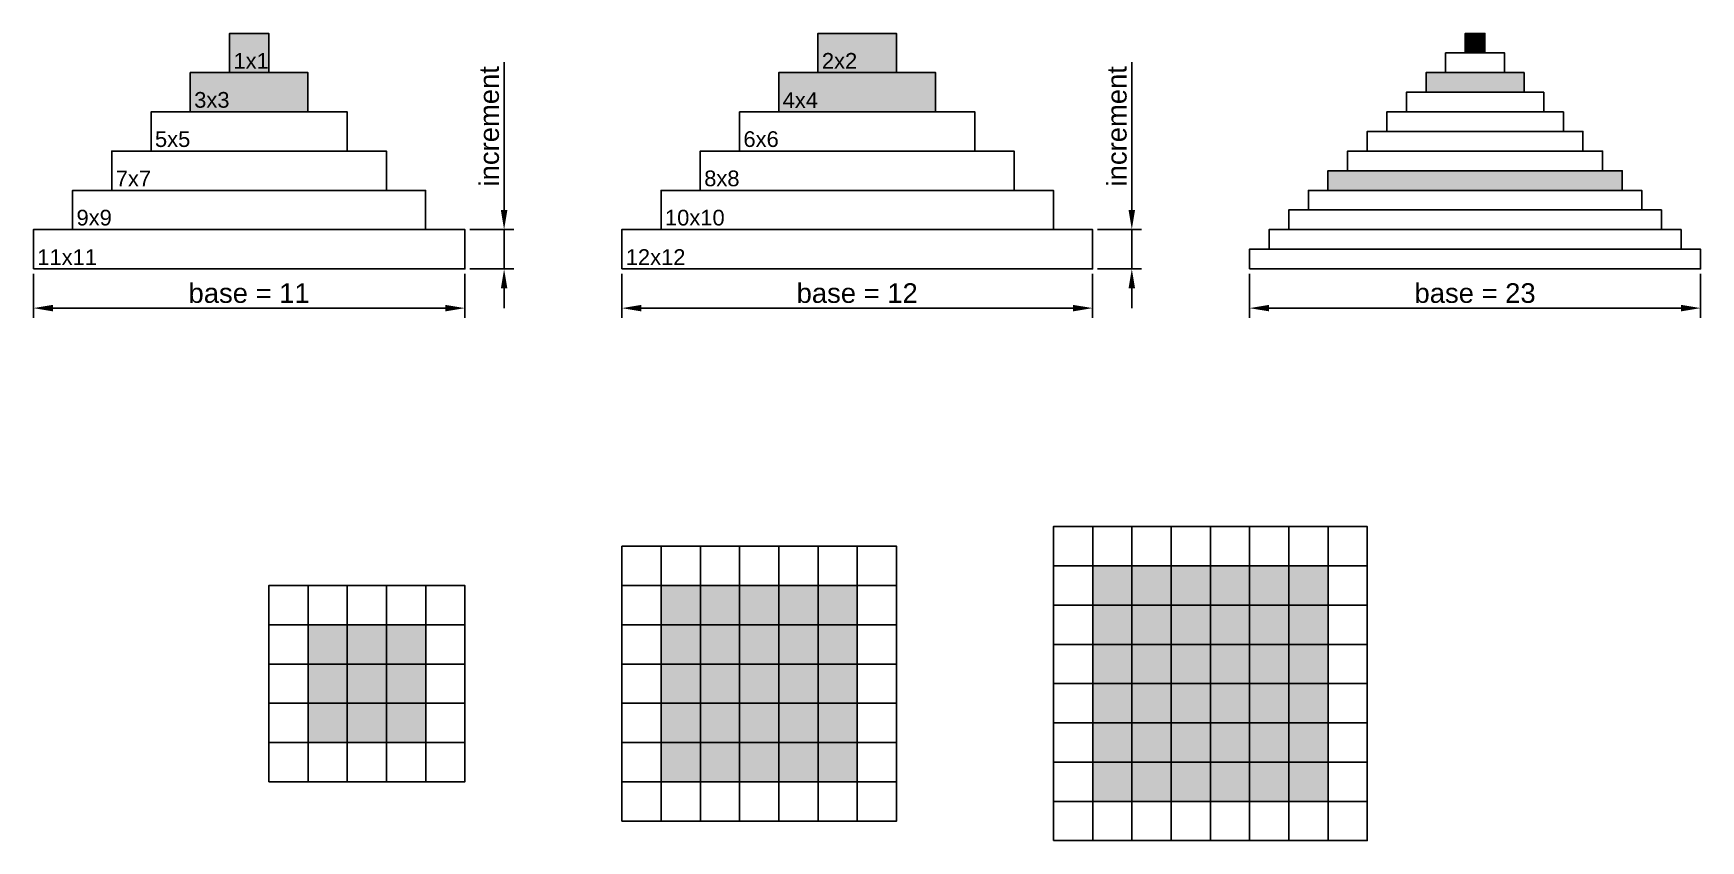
# Model space of a CAD drawing. Header units: metres. Extents: x 0 to 42.5, y -14.6 to 6.
import ezdxf

# ---------------------------------------------------------------- set-up
doc = ezdxf.new("R2010")
doc.units = ezdxf.units.M
for name, color, linetype in [('gold', 51, 'Continuous'), ('lapis', 152, 'Continuous'), ('stone', 9, 'Continuous')]:
    doc.layers.add(name, color=color, linetype=linetype)
doc.layers.add('white', color=7, linetype='Continuous', true_color=0xffffff)
doc.styles.get("Standard").update_dxf_attribs({"font": 'arial.ttf'})
doc.dimstyles.new('ISO-25', dxfattribs={"dimscale": 0.2, "dimtxt": 2.5, "dimasz": 2.5, "dimexe": 1.25, "dimexo": 0.625, "dimtad": 1, "dimtxsty": 'Standard', "dimcen": 2.5, "dimadec": 0, "dimazin": 0, "dimtfac": 1, "dimtmove": 0, "dimatfit": 3, "dimfxl": 1, "dimarcsym": 0})

# ---------------------------------------------------------------- blocks, each defined once
blk = doc.blocks.new('*D1')
at = {"color": 0, "lineweight": -2, "transparency": 16777216}
for p, q in [((12, 1.5), (12, 5.265)), ((11.125, 1), (12.25, 1)), ((12, 0), (12, 1)), ((11.125, 0), (12.25, 0)), ((12, -0.5), (12, -1))]:
    blk.add_line(p, q, dxfattribs=at)
at = {"color": 0, "transparency": 16777216}
for points in [[(11.917, 1.5), (12.083, 1.5), (12, 1)], [(11.917, -0.5), (12.083, -0.5), (12, 0)]]:
    blk.add_solid(points, dxfattribs=at)
at = {"layer": 'Defpoints', "color": 0, "transparency": 16777216}
for p in [(11, 1), (12, 1), (11, 0)]:
    blk.add_point(p, dxfattribs=at)
at = {"color": 0, "transparency": 16777216, "insert": (11.621, 3.633), "char_height": 0.5, "attachment_point": 5, "rotation": 90}
blk.add_mtext('increment', dxfattribs=at)
blk = doc.blocks.new('*D2')
at = {"color": 0, "lineweight": -2, "transparency": 16777216}
for p, q in [((28, 1.5), (28, 5.265)), ((27.125, 1), (28.25, 1)), ((28, 0), (28, 1)), ((27.125, 0), (28.25, 0)), ((28, -0.5), (28, -1))]:
    blk.add_line(p, q, dxfattribs=at)
at = {"color": 0, "transparency": 16777216}
for points in [[(27.917, 1.5), (28.083, 1.5), (28, 1)], [(27.917, -0.5), (28.083, -0.5), (28, 0)]]:
    blk.add_solid(points, dxfattribs=at)
at = {"layer": 'Defpoints', "color": 0, "transparency": 16777216}
for p in [(27, 1), (28, 1), (27, 0)]:
    blk.add_point(p, dxfattribs=at)
at = {"color": 0, "transparency": 16777216, "insert": (27.621, 3.633), "char_height": 0.5, "attachment_point": 5, "rotation": 90}
blk.add_mtext('increment', dxfattribs=at)
blk = doc.blocks.new('*D3')
at = {"color": 0, "lineweight": -2, "transparency": 16777216}
for p, q in [((0, -0.125), (0, -1.25)), ((11, -0.125), (11, -1.25)), ((0.5, -1), (10.5, -1))]:
    blk.add_line(p, q, dxfattribs=at)
at = {"color": 0, "transparency": 16777216}
for points in [[(0.5, -0.917), (0.5, -1.083), (0, -1)], [(10.5, -0.917), (10.5, -1.083), (11, -1)]]:
    blk.add_solid(points, dxfattribs=at)
at = {"layer": 'Defpoints', "color": 0, "transparency": 16777216}
for p in [(0, 0), (11, 0), (11, -1)]:
    blk.add_point(p, dxfattribs=at)
at = {"color": 0, "transparency": 16777216, "insert": (5.5, -0.62), "char_height": 0.5, "attachment_point": 5}
blk.add_mtext('base = 11', dxfattribs=at)
blk = doc.blocks.new('*D4')
at = {"color": 0, "lineweight": -2, "transparency": 16777216}
for p, q in [((15, -0.125), (15, -1.25)), ((27, -0.125), (27, -1.25)), ((15.5, -1), (26.5, -1))]:
    blk.add_line(p, q, dxfattribs=at)
at = {"color": 0, "transparency": 16777216}
for points in [[(15.5, -0.917), (15.5, -1.083), (15, -1)], [(26.5, -0.917), (26.5, -1.083), (27, -1)]]:
    blk.add_solid(points, dxfattribs=at)
at = {"layer": 'Defpoints', "color": 0, "transparency": 16777216}
for p in [(15, 0), (27, 0), (27, -1)]:
    blk.add_point(p, dxfattribs=at)
at = {"color": 0, "transparency": 16777216, "insert": (21, -0.62), "char_height": 0.5, "attachment_point": 5}
blk.add_mtext('base = 12', dxfattribs=at)
blk = doc.blocks.new('*D6')
at = {"color": 0, "lineweight": -2, "transparency": 16777216}
for p, q in [((31, -0.125), (31, -1.25)), ((42.5, -0.125), (42.5, -1.25)), ((31.5, -1), (42, -1))]:
    blk.add_line(p, q, dxfattribs=at)
at = {"color": 0, "transparency": 16777216}
for points in [[(31.5, -0.917), (31.5, -1.083), (31, -1)], [(42, -0.917), (42, -1.083), (42.5, -1)]]:
    blk.add_solid(points, dxfattribs=at)
at = {"layer": 'Defpoints', "color": 0, "transparency": 16777216}
for p in [(31, 0), (42.5, 0), (42.5, -1)]:
    blk.add_point(p, dxfattribs=at)
at = {"color": 0, "transparency": 16777216, "insert": (36.75, -0.62), "char_height": 0.5, "attachment_point": 5}
blk.add_mtext('base = 23', dxfattribs=at)

msp = doc.modelspace()

# ---------------------------------------------------------------- hatches: boundary and pattern name
at = {"layer": 'gold'}
h = msp.add_hatch(color=256, dxfattribs=at)
h.dxf.hatch_style = 1
h.paths.add_polyline_path([(5, 5), (6, 5), (6, 6), (5, 6)])
h = msp.add_hatch(color=256, dxfattribs=at)
h.dxf.hatch_style = 1
h.paths.add_polyline_path([(20, 5), (22, 5), (22, 6), (20, 6)])
h = msp.add_hatch(color=256, dxfattribs=at)
h.dxf.hatch_style = 1
h.paths.add_polyline_path([(36.5, 5.5), (37, 5.5), (37, 6), (36.5, 6)])
at = {"layer": 'lapis'}
h = msp.add_hatch(color=256, dxfattribs=at)
h.dxf.hatch_style = 1
h.paths.add_polyline_path([(4, 4), (7, 4), (7, 5), (4, 5)])
h = msp.add_hatch(color=256, dxfattribs=at)
h.dxf.hatch_style = 1
h.paths.add_polyline_path([(19, 4), (23, 4), (23, 5), (19, 5)])
h = msp.add_hatch(color=256, dxfattribs=at)
h.dxf.hatch_style = 1
h.paths.add_polyline_path([(33, 2), (40.5, 2), (40.5, 2.5), (33, 2.5)])
h.paths.add_polyline_path([(35.5, 4.5), (38, 4.5), (38, 5), (35.5, 5)])
at = {"layer": 'stone'}
h = msp.add_hatch(color=256, dxfattribs=at)
h.dxf.hatch_style = 1
h.paths.add_polyline_path([(32.0024, -8.5671), (33.0024, -8.5671), (33.0024, -7.5671), (32.0024, -7.5671)])
h.paths.add_polyline_path([(31.0024, -8.5671), (32.0024, -8.5671), (32.0024, -7.5671), (31.0024, -7.5671)])
h.paths.add_polyline_path([(30.0024, -8.5671), (31.0024, -8.5671), (31.0024, -7.5671), (30.0024, -7.5671)])
h.paths.add_polyline_path([(29.0024, -8.5671), (30.0024, -8.5671), (30.0024, -7.5671), (29.0024, -7.5671)])
h.paths.add_polyline_path([(28.0024, -8.5671), (29.0024, -8.5671), (29.0024, -7.5671), (28.0024, -7.5671)])
h.paths.add_polyline_path([(27.0024, -8.5671), (28.0024, -8.5671), (28.0024, -7.5671), (27.0024, -7.5671)])
h.paths.add_polyline_path([(32.0024, -9.5671), (33.0024, -9.5671), (33.0024, -8.5671), (32.0024, -8.5671)])
h.paths.add_polyline_path([(31.0024, -9.5671), (32.0024, -9.5671), (32.0024, -8.5671), (31.0024, -8.5671)])
h.paths.add_polyline_path([(30.0024, -9.5671), (31.0024, -9.5671), (31.0024, -8.5671), (30.0024, -8.5671)])
h.paths.add_polyline_path([(29.0024, -9.5671), (30.0024, -9.5671), (30.0024, -8.5671), (29.0024, -8.5671)])
h.paths.add_polyline_path([(28.0024, -9.5671), (29.0024, -9.5671), (29.0024, -8.5671), (28.0024, -8.5671)])
h.paths.add_polyline_path([(27.0024, -9.5671), (28.0024, -9.5671), (28.0024, -8.5671), (27.0024, -8.5671)])
h.paths.add_polyline_path([(32.0024, -13.5671), (33.0024, -13.5671), (33.0024, -12.5671), (32.0024, -12.5671)])
h.paths.add_polyline_path([(32.0024, -12.5671), (33.0024, -12.5671), (33.0024, -11.5671), (32.0024, -11.5671)])
h.paths.add_polyline_path([(32.0024, -11.5671), (33.0024, -11.5671), (33.0024, -10.5671), (32.0024, -10.5671)])
h.paths.add_polyline_path([(32.0024, -10.5671), (33.0024, -10.5671), (33.0024, -9.5671), (32.0024, -9.5671)])
h.paths.add_polyline_path([(31.0024, -13.5671), (32.0024, -13.5671), (32.0024, -12.5671), (31.0024, -12.5671)])
h.paths.add_polyline_path([(31.0024, -12.5671), (32.0024, -12.5671), (32.0024, -11.5671), (31.0024, -11.5671)])
h.paths.add_polyline_path([(31.0024, -11.5671), (32.0024, -11.5671), (32.0024, -10.5671), (31.0024, -10.5671)])
h.paths.add_polyline_path([(31.0024, -10.5671), (32.0024, -10.5671), (32.0024, -9.5671), (31.0024, -9.5671)])
h.paths.add_polyline_path([(30.0024, -13.5671), (31.0024, -13.5671), (31.0024, -12.5671), (30.0024, -12.5671)])
h.paths.add_polyline_path([(29.0024, -13.5671), (30.0024, -13.5671), (30.0024, -12.5671), (29.0024, -12.5671)])
h.paths.add_polyline_path([(28.0024, -13.5671), (29.0024, -13.5671), (29.0024, -12.5671), (28.0024, -12.5671)])
h.paths.add_polyline_path([(27.0024, -13.5671), (28.0024, -13.5671), (28.0024, -12.5671), (27.0024, -12.5671)])
h.paths.add_polyline_path([(30.0024, -12.5671), (31.0024, -12.5671), (31.0024, -11.5671), (30.0024, -11.5671)])
h.paths.add_polyline_path([(29.0024, -12.5671), (30.0024, -12.5671), (30.0024, -11.5671), (29.0024, -11.5671)])
h.paths.add_polyline_path([(28.0024, -12.5671), (29.0024, -12.5671), (29.0024, -11.5671), (28.0024, -11.5671)])
h.paths.add_polyline_path([(27.0024, -12.5671), (28.0024, -12.5671), (28.0024, -11.5671), (27.0024, -11.5671)])
h.paths.add_polyline_path([(30.0024, -11.5671), (31.0024, -11.5671), (31.0024, -10.5671), (30.0024, -10.5671)])
h.paths.add_polyline_path([(29.0024, -11.5671), (30.0024, -11.5671), (30.0024, -10.5671), (29.0024, -10.5671)])
h.paths.add_polyline_path([(28.0024, -11.5671), (29.0024, -11.5671), (29.0024, -10.5671), (28.0024, -10.5671)])
h.paths.add_polyline_path([(27.0024, -11.5671), (28.0024, -11.5671), (28.0024, -10.5671), (27.0024, -10.5671)])
h.paths.add_polyline_path([(30.0024, -10.5671), (31.0024, -10.5671), (31.0024, -9.5671), (30.0024, -9.5671)])
h.paths.add_polyline_path([(29.0024, -10.5671), (30.0024, -10.5671), (30.0024, -9.5671), (29.0024, -9.5671)])
h.paths.add_polyline_path([(28.0024, -10.5671), (29.0024, -10.5671), (29.0024, -9.5671), (28.0024, -9.5671)])
h.paths.add_polyline_path([(27.0024, -10.5671), (28.0024, -10.5671), (28.0024, -9.5671), (27.0024, -9.5671)])
h = msp.add_hatch(color=256, dxfattribs=at)
h.dxf.hatch_style = 1
h.paths.add_polyline_path([(20.0024, -9.0671), (21.0024, -9.0671), (21.0024, -8.0671), (20.0024, -8.0671)])
h.paths.add_polyline_path([(19.0024, -9.0671), (20.0024, -9.0671), (20.0024, -8.0671), (19.0024, -8.0671)])
h.paths.add_polyline_path([(18.0024, -9.0671), (19.0024, -9.0671), (19.0024, -8.0671), (18.0024, -8.0671)])
h.paths.add_polyline_path([(17.0024, -9.0671), (18.0024, -9.0671), (18.0024, -8.0671), (17.0024, -8.0671)])
h.paths.add_polyline_path([(16.0024, -9.0671), (17.0024, -9.0671), (17.0024, -8.0671), (16.0024, -8.0671)])
h.paths.add_polyline_path([(20.0024, -13.0671), (21.0024, -13.0671), (21.0024, -12.0671), (20.0024, -12.0671)])
h.paths.add_polyline_path([(20.0024, -12.0671), (21.0024, -12.0671), (21.0024, -11.0671), (20.0024, -11.0671)])
h.paths.add_polyline_path([(20.0024, -11.0671), (21.0024, -11.0671), (21.0024, -10.0671), (20.0024, -10.0671)])
h.paths.add_polyline_path([(20.0024, -10.0671), (21.0024, -10.0671), (21.0024, -9.0671), (20.0024, -9.0671)])
h.paths.add_polyline_path([(19.0024, -13.0671), (20.0024, -13.0671), (20.0024, -12.0671), (19.0024, -12.0671)])
h.paths.add_polyline_path([(18.0024, -13.0671), (19.0024, -13.0671), (19.0024, -12.0671), (18.0024, -12.0671)])
h.paths.add_polyline_path([(17.0024, -13.0671), (18.0024, -13.0671), (18.0024, -12.0671), (17.0024, -12.0671)])
h.paths.add_polyline_path([(16.0024, -13.0671), (17.0024, -13.0671), (17.0024, -12.0671), (16.0024, -12.0671)])
h.paths.add_polyline_path([(19.0024, -12.0671), (20.0024, -12.0671), (20.0024, -11.0671), (19.0024, -11.0671)])
h.paths.add_polyline_path([(18.0024, -12.0671), (19.0024, -12.0671), (19.0024, -11.0671), (18.0024, -11.0671)])
h.paths.add_polyline_path([(17.0024, -12.0671), (18.0024, -12.0671), (18.0024, -11.0671), (17.0024, -11.0671)])
h.paths.add_polyline_path([(16.0024, -12.0671), (17.0024, -12.0671), (17.0024, -11.0671), (16.0024, -11.0671)])
h.paths.add_polyline_path([(19.0024, -11.0671), (20.0024, -11.0671), (20.0024, -10.0671), (19.0024, -10.0671)])
h.paths.add_polyline_path([(18.0024, -11.0671), (19.0024, -11.0671), (19.0024, -10.0671), (18.0024, -10.0671)])
h.paths.add_polyline_path([(17.0024, -11.0671), (18.0024, -11.0671), (18.0024, -10.0671), (17.0024, -10.0671)])
h.paths.add_polyline_path([(16.0024, -11.0671), (17.0024, -11.0671), (17.0024, -10.0671), (16.0024, -10.0671)])
h.paths.add_polyline_path([(19.0024, -10.0671), (20.0024, -10.0671), (20.0024, -9.0671), (19.0024, -9.0671)])
h.paths.add_polyline_path([(18.0024, -10.0671), (19.0024, -10.0671), (19.0024, -9.0671), (18.0024, -9.0671)])
h.paths.add_polyline_path([(17.0024, -10.0671), (18.0024, -10.0671), (18.0024, -9.0671), (17.0024, -9.0671)])
h.paths.add_polyline_path([(16.0024, -10.0671), (17.0024, -10.0671), (17.0024, -9.0671), (16.0024, -9.0671)])
h = msp.add_hatch(color=256, dxfattribs=at)
h.dxf.hatch_style = 1
h.paths.add_polyline_path([(9.0024, -12.0671), (10.0024, -12.0671), (10.0024, -11.0671), (9.0024, -11.0671)])
h.paths.add_polyline_path([(8.0024, -12.0671), (9.0024, -12.0671), (9.0024, -11.0671), (8.0024, -11.0671)])
h.paths.add_polyline_path([(7.0024, -12.0671), (8.0024, -12.0671), (8.0024, -11.0671), (7.0024, -11.0671)])
h.paths.add_polyline_path([(9.0024, -11.0671), (10.0024, -11.0671), (10.0024, -10.0671), (9.0024, -10.0671)])
h.paths.add_polyline_path([(8.0024, -11.0671), (9.0024, -11.0671), (9.0024, -10.0671), (8.0024, -10.0671)])
h.paths.add_polyline_path([(7.0024, -11.0671), (8.0024, -11.0671), (8.0024, -10.0671), (7.0024, -10.0671)])
h.paths.add_polyline_path([(9.0024, -10.0671), (10.0024, -10.0671), (10.0024, -9.0671), (9.0024, -9.0671)])
h.paths.add_polyline_path([(8.0024, -10.0671), (9.0024, -10.0671), (9.0024, -9.0671), (8.0024, -9.0671)])
h.paths.add_polyline_path([(7.0024, -10.0671), (8.0024, -10.0671), (8.0024, -9.0671), (7.0024, -9.0671)])

# ---------------------------------------------------------------- linework, layer by layer
for points in [[(5, 5), (6, 5), (6, 6), (5, 6)], [(20, 5), (22, 5), (22, 6), (20, 6)], [(36.5, 5.5), (37, 5.5), (37, 6), (36.5, 6)], [(36, 5), (37.5, 5), (37.5, 5.5), (36, 5.5)], [(4, 4), (7, 4), (7, 5), (4, 5)], [(19, 4), (23, 4), (23, 5), (19, 5)], [(35.5, 4.5), (38, 4.5), (38, 5), (35.5, 5)], [(35, 4), (38.5, 4), (38.5, 4.5), (35, 4.5)], [(3, 3), (8, 3), (8, 4), (3, 4)], [(18, 3), (24, 3), (24, 4), (18, 4)], [(34.5, 3.5), (39, 3.5), (39, 4), (34.5, 4)], [(34, 3), (39.5, 3), (39.5, 3.5), (34, 3.5)], [(2, 2), (9, 2), (9, 3), (2, 3)], [(17, 2), (25, 2), (25, 3), (17, 3)], [(33.5, 2.5), (40, 2.5), (40, 3), (33.5, 3)], [(33, 2), (40.5, 2), (40.5, 2.5), (33, 2.5)], [(1, 1), (10, 1), (10, 2), (1, 2)], [(16, 1), (26, 1), (26, 2), (16, 2)], [(32.5, 1.5), (41, 1.5), (41, 2), (32.5, 2)], [(32, 1), (41.5, 1), (41.5, 1.5), (32, 1.5)], [(0, 0), (11, 0), (11, 1), (0, 1)], [(15, 0), (27, 0), (27, 1), (15, 1)], [(31.5, 0.5), (42, 0.5), (42, 1), (31.5, 1)], [(31, 0), (42.5, 0), (42.5, 0.5), (31, 0.5)], [(26.0024, -7.5671), (27.0024, -7.5671), (27.0024, -6.5671), (26.0024, -6.5671)], [(27.0024, -7.5671), (28.0024, -7.5671), (28.0024, -6.5671), (27.0024, -6.5671)], [(28.0024, -7.5671), (29.0024, -7.5671), (29.0024, -6.5671), (28.0024, -6.5671)], [(29.0024, -7.5671), (30.0024, -7.5671), (30.0024, -6.5671), (29.0024, -6.5671)], [(30.0024, -7.5671), (31.0024, -7.5671), (31.0024, -6.5671), (30.0024, -6.5671)], [(31.0024, -7.5671), (32.0024, -7.5671), (32.0024, -6.5671), (31.0024, -6.5671)], [(32.0024, -7.5671), (33.0024, -7.5671), (33.0024, -6.5671), (32.0024, -6.5671)], [(33.0024, -7.5671), (34.0024, -7.5671), (34.0024, -6.5671), (33.0024, -6.5671)], [(15.0024, -8.0671), (16.0024, -8.0671), (16.0024, -7.0671), (15.0024, -7.0671)], [(16.0024, -8.0671), (17.0024, -8.0671), (17.0024, -7.0671), (16.0024, -7.0671)], [(17.0024, -8.0671), (18.0024, -8.0671), (18.0024, -7.0671), (17.0024, -7.0671)], [(18.0024, -8.0671), (19.0024, -8.0671), (19.0024, -7.0671), (18.0024, -7.0671)], [(19.0024, -8.0671), (20.0024, -8.0671), (20.0024, -7.0671), (19.0024, -7.0671)], [(20.0024, -8.0671), (21.0024, -8.0671), (21.0024, -7.0671), (20.0024, -7.0671)], [(21.0024, -8.0671), (22.0024, -8.0671), (22.0024, -7.0671), (21.0024, -7.0671)], [(26.0024, -8.5671), (27.0024, -8.5671), (27.0024, -7.5671), (26.0024, -7.5671)], [(27.0024, -8.5671), (28.0024, -8.5671), (28.0024, -7.5671), (27.0024, -7.5671)], [(28.0024, -8.5671), (29.0024, -8.5671), (29.0024, -7.5671), (28.0024, -7.5671)], [(29.0024, -8.5671), (30.0024, -8.5671), (30.0024, -7.5671), (29.0024, -7.5671)], [(30.0024, -8.5671), (31.0024, -8.5671), (31.0024, -7.5671), (30.0024, -7.5671)], [(31.0024, -8.5671), (32.0024, -8.5671), (32.0024, -7.5671), (31.0024, -7.5671)], [(32.0024, -8.5671), (33.0024, -8.5671), (33.0024, -7.5671), (32.0024, -7.5671)], [(33.0024, -8.5671), (34.0024, -8.5671), (34.0024, -7.5671), (33.0024, -7.5671)], [(6.0024, -9.0671), (7.0024, -9.0671), (7.0024, -8.0671), (6.0024, -8.0671)], [(7.0024, -9.0671), (8.0024, -9.0671), (8.0024, -8.0671), (7.0024, -8.0671)], [(8.0024, -9.0671), (9.0024, -9.0671), (9.0024, -8.0671), (8.0024, -8.0671)], [(9.0024, -9.0671), (10.0024, -9.0671), (10.0024, -8.0671), (9.0024, -8.0671)], [(10.0024, -9.0671), (11.0024, -9.0671), (11.0024, -8.0671), (10.0024, -8.0671)], [(15.0024, -9.0671), (16.0024, -9.0671), (16.0024, -8.0671), (15.0024, -8.0671)], [(16.0024, -9.0671), (17.0024, -9.0671), (17.0024, -8.0671), (16.0024, -8.0671)], [(17.0024, -9.0671), (18.0024, -9.0671), (18.0024, -8.0671), (17.0024, -8.0671)], [(18.0024, -9.0671), (19.0024, -9.0671), (19.0024, -8.0671), (18.0024, -8.0671)], [(19.0024, -9.0671), (20.0024, -9.0671), (20.0024, -8.0671), (19.0024, -8.0671)], [(20.0024, -9.0671), (21.0024, -9.0671), (21.0024, -8.0671), (20.0024, -8.0671)], [(21.0024, -9.0671), (22.0024, -9.0671), (22.0024, -8.0671), (21.0024, -8.0671)], [(26.0024, -9.5671), (27.0024, -9.5671), (27.0024, -8.5671), (26.0024, -8.5671)], [(27.0024, -9.5671), (28.0024, -9.5671), (28.0024, -8.5671), (27.0024, -8.5671)], [(28.0024, -9.5671), (29.0024, -9.5671), (29.0024, -8.5671), (28.0024, -8.5671)], [(29.0024, -9.5671), (30.0024, -9.5671), (30.0024, -8.5671), (29.0024, -8.5671)], [(30.0024, -9.5671), (31.0024, -9.5671), (31.0024, -8.5671), (30.0024, -8.5671)], [(31.0024, -9.5671), (32.0024, -9.5671), (32.0024, -8.5671), (31.0024, -8.5671)], [(32.0024, -9.5671), (33.0024, -9.5671), (33.0024, -8.5671), (32.0024, -8.5671)], [(33.0024, -9.5671), (34.0024, -9.5671), (34.0024, -8.5671), (33.0024, -8.5671)], [(6.0024, -10.0671), (7.0024, -10.0671), (7.0024, -9.0671), (6.0024, -9.0671)], [(7.0024, -10.0671), (8.0024, -10.0671), (8.0024, -9.0671), (7.0024, -9.0671)], [(8.0024, -10.0671), (9.0024, -10.0671), (9.0024, -9.0671), (8.0024, -9.0671)], [(9.0024, -10.0671), (10.0024, -10.0671), (10.0024, -9.0671), (9.0024, -9.0671)], [(10.0024, -10.0671), (11.0024, -10.0671), (11.0024, -9.0671), (10.0024, -9.0671)], [(15.0024, -10.0671), (16.0024, -10.0671), (16.0024, -9.0671), (15.0024, -9.0671)], [(16.0024, -10.0671), (17.0024, -10.0671), (17.0024, -9.0671), (16.0024, -9.0671)], [(17.0024, -10.0671), (18.0024, -10.0671), (18.0024, -9.0671), (17.0024, -9.0671)], [(18.0024, -10.0671), (19.0024, -10.0671), (19.0024, -9.0671), (18.0024, -9.0671)], [(19.0024, -10.0671), (20.0024, -10.0671), (20.0024, -9.0671), (19.0024, -9.0671)], [(20.0024, -10.0671), (21.0024, -10.0671), (21.0024, -9.0671), (20.0024, -9.0671)], [(21.0024, -10.0671), (22.0024, -10.0671), (22.0024, -9.0671), (21.0024, -9.0671)], [(26.0024, -10.5671), (27.0024, -10.5671), (27.0024, -9.5671), (26.0024, -9.5671)], [(27.0024, -10.5671), (28.0024, -10.5671), (28.0024, -9.5671), (27.0024, -9.5671)], [(28.0024, -10.5671), (29.0024, -10.5671), (29.0024, -9.5671), (28.0024, -9.5671)], [(29.0024, -10.5671), (30.0024, -10.5671), (30.0024, -9.5671), (29.0024, -9.5671)], [(30.0024, -10.5671), (31.0024, -10.5671), (31.0024, -9.5671), (30.0024, -9.5671)], [(31.0024, -10.5671), (32.0024, -10.5671), (32.0024, -9.5671), (31.0024, -9.5671)], [(32.0024, -10.5671), (33.0024, -10.5671), (33.0024, -9.5671), (32.0024, -9.5671)], [(33.0024, -10.5671), (34.0024, -10.5671), (34.0024, -9.5671), (33.0024, -9.5671)], [(6.0024, -11.0671), (7.0024, -11.0671), (7.0024, -10.0671), (6.0024, -10.0671)], [(7.0024, -11.0671), (8.0024, -11.0671), (8.0024, -10.0671), (7.0024, -10.0671)], [(8.0024, -11.0671), (9.0024, -11.0671), (9.0024, -10.0671), (8.0024, -10.0671)], [(9.0024, -11.0671), (10.0024, -11.0671), (10.0024, -10.0671), (9.0024, -10.0671)], [(10.0024, -11.0671), (11.0024, -11.0671), (11.0024, -10.0671), (10.0024, -10.0671)], [(15.0024, -11.0671), (16.0024, -11.0671), (16.0024, -10.0671), (15.0024, -10.0671)], [(16.0024, -11.0671), (17.0024, -11.0671), (17.0024, -10.0671), (16.0024, -10.0671)], [(17.0024, -11.0671), (18.0024, -11.0671), (18.0024, -10.0671), (17.0024, -10.0671)], [(18.0024, -11.0671), (19.0024, -11.0671), (19.0024, -10.0671), (18.0024, -10.0671)], [(19.0024, -11.0671), (20.0024, -11.0671), (20.0024, -10.0671), (19.0024, -10.0671)], [(20.0024, -11.0671), (21.0024, -11.0671), (21.0024, -10.0671), (20.0024, -10.0671)], [(21.0024, -11.0671), (22.0024, -11.0671), (22.0024, -10.0671), (21.0024, -10.0671)], [(26.0024, -11.5671), (27.0024, -11.5671), (27.0024, -10.5671), (26.0024, -10.5671)], [(27.0024, -11.5671), (28.0024, -11.5671), (28.0024, -10.5671), (27.0024, -10.5671)], [(28.0024, -11.5671), (29.0024, -11.5671), (29.0024, -10.5671), (28.0024, -10.5671)], [(29.0024, -11.5671), (30.0024, -11.5671), (30.0024, -10.5671), (29.0024, -10.5671)], [(30.0024, -11.5671), (31.0024, -11.5671), (31.0024, -10.5671), (30.0024, -10.5671)], [(31.0024, -11.5671), (32.0024, -11.5671), (32.0024, -10.5671), (31.0024, -10.5671)], [(32.0024, -11.5671), (33.0024, -11.5671), (33.0024, -10.5671), (32.0024, -10.5671)], [(33.0024, -11.5671), (34.0024, -11.5671), (34.0024, -10.5671), (33.0024, -10.5671)], [(6.0024, -12.0671), (7.0024, -12.0671), (7.0024, -11.0671), (6.0024, -11.0671)], [(7.0024, -12.0671), (8.0024, -12.0671), (8.0024, -11.0671), (7.0024, -11.0671)], [(8.0024, -12.0671), (9.0024, -12.0671), (9.0024, -11.0671), (8.0024, -11.0671)], [(9.0024, -12.0671), (10.0024, -12.0671), (10.0024, -11.0671), (9.0024, -11.0671)], [(10.0024, -12.0671), (11.0024, -12.0671), (11.0024, -11.0671), (10.0024, -11.0671)], [(15.0024, -12.0671), (16.0024, -12.0671), (16.0024, -11.0671), (15.0024, -11.0671)], [(16.0024, -12.0671), (17.0024, -12.0671), (17.0024, -11.0671), (16.0024, -11.0671)], [(17.0024, -12.0671), (18.0024, -12.0671), (18.0024, -11.0671), (17.0024, -11.0671)], [(18.0024, -12.0671), (19.0024, -12.0671), (19.0024, -11.0671), (18.0024, -11.0671)], [(19.0024, -12.0671), (20.0024, -12.0671), (20.0024, -11.0671), (19.0024, -11.0671)], [(20.0024, -12.0671), (21.0024, -12.0671), (21.0024, -11.0671), (20.0024, -11.0671)], [(21.0024, -12.0671), (22.0024, -12.0671), (22.0024, -11.0671), (21.0024, -11.0671)], [(26.0024, -12.5671), (27.0024, -12.5671), (27.0024, -11.5671), (26.0024, -11.5671)], [(27.0024, -12.5671), (28.0024, -12.5671), (28.0024, -11.5671), (27.0024, -11.5671)], [(28.0024, -12.5671), (29.0024, -12.5671), (29.0024, -11.5671), (28.0024, -11.5671)], [(29.0024, -12.5671), (30.0024, -12.5671), (30.0024, -11.5671), (29.0024, -11.5671)], [(30.0024, -12.5671), (31.0024, -12.5671), (31.0024, -11.5671), (30.0024, -11.5671)], [(31.0024, -12.5671), (32.0024, -12.5671), (32.0024, -11.5671), (31.0024, -11.5671)], [(32.0024, -12.5671), (33.0024, -12.5671), (33.0024, -11.5671), (32.0024, -11.5671)], [(33.0024, -12.5671), (34.0024, -12.5671), (34.0024, -11.5671), (33.0024, -11.5671)], [(6.0024, -13.0671), (7.0024, -13.0671), (7.0024, -12.0671), (6.0024, -12.0671)], [(7.0024, -13.0671), (8.0024, -13.0671), (8.0024, -12.0671), (7.0024, -12.0671)], [(8.0024, -13.0671), (9.0024, -13.0671), (9.0024, -12.0671), (8.0024, -12.0671)], [(9.0024, -13.0671), (10.0024, -13.0671), (10.0024, -12.0671), (9.0024, -12.0671)], [(10.0024, -13.0671), (11.0024, -13.0671), (11.0024, -12.0671), (10.0024, -12.0671)], [(15.0024, -13.0671), (16.0024, -13.0671), (16.0024, -12.0671), (15.0024, -12.0671)], [(16.0024, -13.0671), (17.0024, -13.0671), (17.0024, -12.0671), (16.0024, -12.0671)], [(17.0024, -13.0671), (18.0024, -13.0671), (18.0024, -12.0671), (17.0024, -12.0671)], [(18.0024, -13.0671), (19.0024, -13.0671), (19.0024, -12.0671), (18.0024, -12.0671)], [(19.0024, -13.0671), (20.0024, -13.0671), (20.0024, -12.0671), (19.0024, -12.0671)], [(20.0024, -13.0671), (21.0024, -13.0671), (21.0024, -12.0671), (20.0024, -12.0671)], [(21.0024, -13.0671), (22.0024, -13.0671), (22.0024, -12.0671), (21.0024, -12.0671)], [(26.0024, -13.5671), (27.0024, -13.5671), (27.0024, -12.5671), (26.0024, -12.5671)], [(27.0024, -13.5671), (28.0024, -13.5671), (28.0024, -12.5671), (27.0024, -12.5671)], [(28.0024, -13.5671), (29.0024, -13.5671), (29.0024, -12.5671), (28.0024, -12.5671)], [(29.0024, -13.5671), (30.0024, -13.5671), (30.0024, -12.5671), (29.0024, -12.5671)], [(30.0024, -13.5671), (31.0024, -13.5671), (31.0024, -12.5671), (30.0024, -12.5671)], [(31.0024, -13.5671), (32.0024, -13.5671), (32.0024, -12.5671), (31.0024, -12.5671)], [(32.0024, -13.5671), (33.0024, -13.5671), (33.0024, -12.5671), (32.0024, -12.5671)], [(33.0024, -13.5671), (34.0024, -13.5671), (34.0024, -12.5671), (33.0024, -12.5671)], [(15.0024, -14.0671), (16.0024, -14.0671), (16.0024, -13.0671), (15.0024, -13.0671)], [(16.0024, -14.0671), (17.0024, -14.0671), (17.0024, -13.0671), (16.0024, -13.0671)], [(17.0024, -14.0671), (18.0024, -14.0671), (18.0024, -13.0671), (17.0024, -13.0671)], [(18.0024, -14.0671), (19.0024, -14.0671), (19.0024, -13.0671), (18.0024, -13.0671)], [(19.0024, -14.0671), (20.0024, -14.0671), (20.0024, -13.0671), (19.0024, -13.0671)], [(20.0024, -14.0671), (21.0024, -14.0671), (21.0024, -13.0671), (20.0024, -13.0671)], [(21.0024, -14.0671), (22.0024, -14.0671), (22.0024, -13.0671), (21.0024, -13.0671)], [(26.0024, -14.5671), (27.0024, -14.5671), (27.0024, -13.5671), (26.0024, -13.5671)], [(27.0024, -14.5671), (28.0024, -14.5671), (28.0024, -13.5671), (27.0024, -13.5671)], [(28.0024, -14.5671), (29.0024, -14.5671), (29.0024, -13.5671), (28.0024, -13.5671)], [(29.0024, -14.5671), (30.0024, -14.5671), (30.0024, -13.5671), (29.0024, -13.5671)], [(30.0024, -14.5671), (31.0024, -14.5671), (31.0024, -13.5671), (30.0024, -13.5671)], [(31.0024, -14.5671), (32.0024, -14.5671), (32.0024, -13.5671), (31.0024, -13.5671)], [(32.0024, -14.5671), (33.0024, -14.5671), (33.0024, -13.5671), (32.0024, -13.5671)], [(33.0024, -14.5671), (34.0024, -14.5671), (34.0024, -13.5671), (33.0024, -13.5671)]]:
    msp.add_lwpolyline(points, close=True)

# ---------------------------------------------------------------- texts
at = {"char_height": 0.4, "attachment_point": 7}
for s, width, heights, insert in [('1x1', 1, [0], (5.1, 5.1)), ('2x2', 1, [0], (20.1, 5.1)), ('5x5', 1, [0], (3.1, 3.1)), ('6x6', 1, [0], (18.1, 3.1)), ('7x7', 1, [0], (2.1, 2.1)), ('8x8', 1, [0], (17.1, 2.1)), ('9x9', 1, [0], (1.1, 1.1)), ('10x10', 1, [0], (16.1, 1.1)), ('11x11', 1.360295, [0.3616], (0.1, 0.1)), ('12x12', 1, [0], (15.1, 0.1))]:
    msp.add_mtext_dynamic_manual_height_columns(s, width=width, gutter_width=12.5, heights=heights, dxfattribs=dict(at, insert=insert))
at = {"layer": 'white', "char_height": 0.4, "attachment_point": 7}
for s, insert in [('3x3', (4.1, 4.1)), ('4x4', (19.1, 4.1))]:
    msp.add_mtext_dynamic_manual_height_columns(s, width=1, gutter_width=12.5, heights=[0], dxfattribs=dict(at, insert=insert))

# ---------------------------------------------------------------- dimensions: what is measured, and where the dimension line sits
for base, p1, p2, picture, middle in [((12, 1), (11, 0), (11, 1), '*D1', (11.6209, 3.6327)), ((28, 1), (27, 0), (27, 1), '*D2', (27.6209, 3.6327))]:
    dim = msp.add_linear_dim(base=base, p1=p1, p2=p2, angle=90, text='increment', dimstyle='ISO-25')
    dim.commit()
    dim.dimension.update_dxf_attribs({"geometry": picture, "text_midpoint": middle})
for base, p1, p2, picture, middle in [((11, -1), (0, 0), (11, 0), '*D3', (5.5, -0.6199)), ((27, -1), (15, 0), (27, 0), '*D4', (21, -0.6199))]:
    dim = msp.add_linear_dim(base=base, p1=p1, p2=p2, text='base = <>', dimstyle='ISO-25')
    dim.commit()
    dim.dimension.update_dxf_attribs({"geometry": picture, "text_midpoint": middle})
dim = msp.add_linear_dim(base=(42.5, -1), p1=(31, 0), p2=(42.5, 0), text='base = <>', dimstyle='ISO-25', override={"dimlfac": 2})
dim.commit()
dim.dimension.update_dxf_attribs({"geometry": '*D6', "text_midpoint": (36.75, -0.6195)})

doc.saveas('drawing.dxf')
